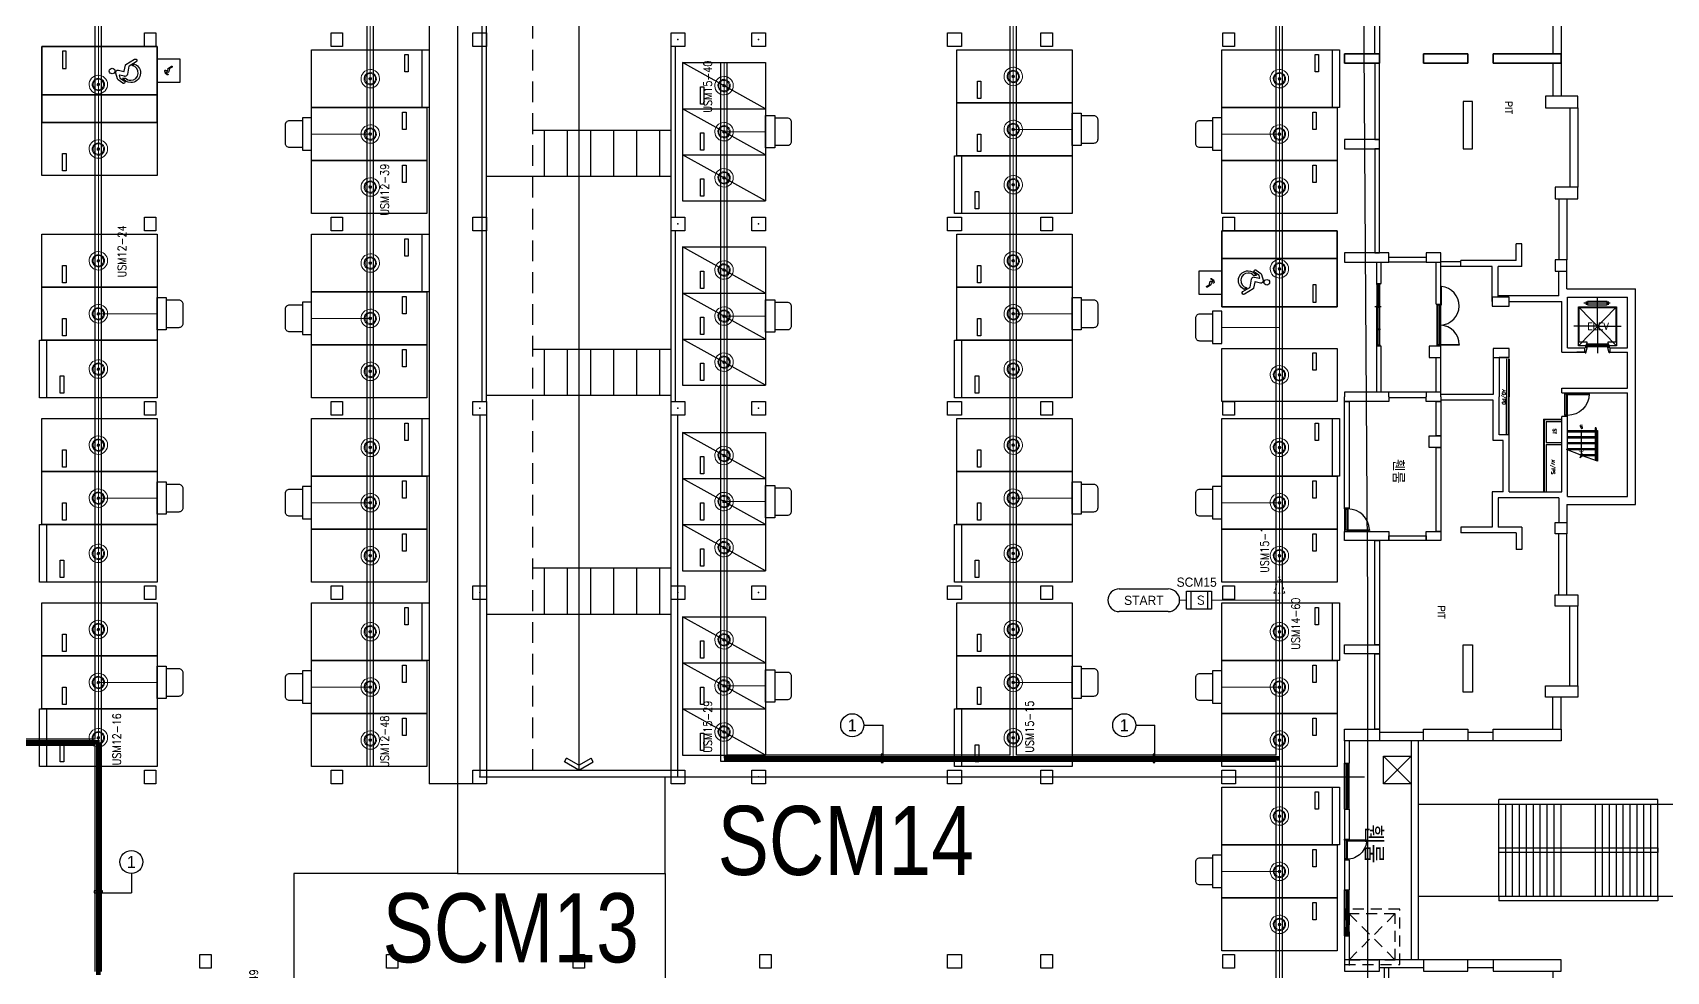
# Model space of a CAD drawing. Header units: millimetres. Extents: x 116443 to 620443, y -399357 to -63957.
# Drawn here: x 381185 to 452074, y -229998 to -189261 of the extents above; entities that cross this region are included whole.
import ezdxf
from ezdxf.enums import TextEntityAlignment as Align

# ---------------------------------------------------------------- set-up
doc = ezdxf.new("R2010")
doc.units = ezdxf.units.MM
doc.header["$LTSCALE"] = 600
for name, pattern in [('AUDIT_D_080121100638-0', [0]), ('H1', [1, 0.5, -0.5]), ('HID', [2.3, 1.5, -0.8]), ('HIDD', [1.3, 0.8, -0.5])]:
    doc.linetypes.add(name, pattern=pattern)
for name, color, linetype, lineweight in [('1-주차면센서', 3, 'Continuous', 15), ('SD-배선', 6, 'Continuous', 0), ('TIS-TEXT', 7, 'Continuous', 18), ('주차관제', 4, 'Continuous', 158)]:
    doc.layers.add(name, color=color, linetype=linetype, lineweight=lineweight)
for name, color, linetype in [('2-주차안내등', 2, 'Continuous'), ('PARKING', 7, 'Continuous'), ('RACY WAY', 1, 'Continuous'), ('SD', 7, 'AUDIT_D_080121100638-0'), ('SD4', 1, 'Continuous'), ('z', 8, 'Continuous'), ('레이스웨이', 6, 'Continuous'), ('유도관제-TEXT', 7, 'Continuous'), ('유도관제-공간표시등', 2, 'Continuous'), ('유도관제-구역제어장치', 2, 'Continuous'), ('유도관제-통신', 6, 'Continuous')]:
    doc.layers.add(name, color=color, linetype=linetype)
doc.styles.add('GHS', font='romans.shx', dxfattribs={"bigfont": 'ghs.shx'})
doc.styles.add('H', font='', dxfattribs={"width": 0.85})
doc.styles.add('돋움', font='')
doc.styles.get('H').set_extended_font_data('HY울릉도M')
doc.styles.get('돋움').set_extended_font_data('Dotum')

# ---------------------------------------------------------------- blocks, each defined once
blk = doc.blocks.new('주차-일반형')
at = {"layer": 'z', "color": 8, "linetype": 'Continuous', "flags": 128}
blk.add_lwpolyline([(0, 5100), (2300, 5100), (2300, 100), (0, 100)], close=True, dxfattribs=at)
at = {"layer": 'z', "color": 8, "linetype": 'Continuous'}
blk.add_lwpolyline([(950, 4050), (200, 4050), (200, 4200), (950, 4200)], close=True, dxfattribs=at)
blk = doc.blocks.new('주차-확장형')
at = {"layer": 'z', "color": 8, "linetype": 'Continuous'}
blk.add_line((0, 300), (2500, 300), dxfattribs=at)
at = {"layer": 'z', "color": 8, "linetype": 'Continuous', "flags": 128}
for points in [[(2500, 0), (0, 0), (0, 5100), (2500, 5100)], [(1550, 1050), (2300, 1050), (2300, 900), (1550, 900)]]:
    blk.add_lwpolyline(points, close=True, dxfattribs=at)
blk = doc.blocks.new('주차-장애인')
at = {"layer": 'z', "color": 8}
for points in [[(1200, 5000), (0, 5000), (0, 0), (1200, 0)], [(0, 5000), (3300, 5000), (3300, 0), (0, 0)], [(1200, 0), (3300, 0), (3300, 5000), (1200, 5000)], [(2350, 4100), (2350, 3950), (3100, 3950), (3100, 4100)], [(1750, -1000), (2750, -1000), (2750, 0), (1750, 0)]]:
    blk.add_lwpolyline(points, close=True, dxfattribs=at)
for points in [[(3300, 0), (3300, 5000), (0, 5000), (0, 0), (1750, 0)], [(2750, 0), (3300, 0)]]:
    blk.add_lwpolyline(points, dxfattribs=at)
for points in [[(2056, 1638, 0.057402), (2057, 1639, 0.483968), (2050, 1644, 0), (2050, 1644), (1945, 1619, 0.180566), (1928, 1608), (1793, 1421, -0.728167), (1696, 1453, -0.157295), (1706, 1485), (1854, 1690, -0.164911), (1895, 1720), (2142, 1794, -0.574907), (2269, 1676), (2217, 1447, 0.42106), (2228, 1429), (2483, 1378, -0.207816), (2515, 1355), (2747, 978), (2747, 978, -0.138685), (2756, 945, -0.756412), (2640, 913, -0.000001), (2640, 913), (2453, 1218, 0.211774), (2443, 1224), (2092, 1290, 0), (2092, 1290, -0.361063), (2003, 1397, -0.057402), (2006, 1422), (2006, 1422), (2056, 1638)], [(1932, 1500), (1932, 1377, 0.20635), (1832, 1143, 0.91237), (2470, 1084), (2539, 975, -0.813693), (1733, 1143, -0.259842), (1932, 1500, 0.259842)], [(2197, -388, 0.057402), (2197, -388, 0.483968), (2194, -386, 0), (2194, -386), (2157, -395, 0.180566), (2150, -399), (2102, -466, -0.728167), (2067, -454, -0.157295), (2071, -443), (2124, -369, -0.164911), (2139, -358), (2228, -332, -0.574907), (2273, -374), (2254, -457, 0.42106), (2259, -463), (2350, -482, -0.207816), (2362, -490), (2445, -625), (2445, -625, -0.138685), (2449, -637, -0.756412), (2407, -649, -0.000001), (2407, -649), (2339, -539, 0.211774), (2336, -537), (2210, -513, 0), (2210, -513, -0.361063), (2178, -475, -0.057402), (2179, -466), (2179, -466), (2197, -388)]]:
    blk.add_lwpolyline(points, format="xyb", dxfattribs=at)
blk.add_ellipse((2233, 1953), major_axis=(99.3, 68.4), ratio=1, start_param=-0.602967, end_param=5.680218, dxfattribs=at)
blk = doc.blocks.new('arrow1')
at = {"layer": 'z', "color": 8}
for p, q in [((0, 0), (0.286, 0.501)), ((0, 0), (0.286, -0.501)), ((0.165, 0), (0.41, 0.429)), ((0.165, 0), (0.41, -0.429)), ((0.286, 0.501), (0.41, 0.43)), ((0.286, -0.501), (0.41, -0.43))]:
    blk.add_line(p, q, dxfattribs=at)
blk = doc.blocks.new('주차-경형')
at = {"layer": 'z', "color": 8}
blk.add_lwpolyline([(2000, 3600), (0, 3600), (0, 0), (2000, 3600), (2000, 0), (0, 0)], dxfattribs=at)
at = {"layer": 'z', "color": 8, "linetype": 'Continuous'}
blk.add_lwpolyline([(950, 2675), (200, 2675), (200, 2825), (950, 2825)], close=True, dxfattribs=at)
blk = doc.blocks.new('주차-기둥')
at = {"layer": 'z', "color": 8, "linetype": 'Continuous', "flags": 128}
blk.add_lwpolyline([(300, 300), (300, -300), (-300, -300), (-300, 300)], close=True, dxfattribs=at)
at = {"layer": 'z', "color": 8, "linetype": 'Continuous'}
blk.add_point((0, 0), dxfattribs=at)
blk = doc.blocks.new('A$C290E0136')
at = {"layer": 'z', "color": 8}
for p, q in [((30, 200), (930, 200)), ((30, 50), (970, 50)), ((45, 160), (955, 160)), ((45, 90), (955, 90))]:
    blk.add_line(p, q, dxfattribs=at)
for points in [[(970, 200), (930, 200), (930, 1140), (970, 1140)], [(30, 200), (30, 160), (45, 160), (45, 90), (30, 50), (0, 50), (0, 200)], [(970, 200), (970, 160), (955, 160), (955, 90), (970, 50), (1000, 50), (1000, 200)]]:
    blk.add_lwpolyline(points, close=True, dxfattribs=at)
blk.add_arc((965, 206), 935, 92.13833, 180.3524, dxfattribs=at)
blk = doc.blocks.new('eq-el-011-D-P')
at = {"layer": 'z', "color": 8}
for p, q in [((0, 894), (0, 2135)), ((825, 1735), (-825, 53)), ((-825, 1735), (825, 53)), ((-825, 53), (-825, 1735)), ((-825, 1735), (825, 1735)), ((550, 1900), (-585, 1900)), ((-485, 1975), (-485, 1825)), ((485, 1825), (485, 1975)), ((825, 1735), (825, 53)), ((0, 894), (-1025, 894)), ((0, 894), (0, -272)), ((0, 894), (1025, 894)), ((-450, 53), (-825, 53)), ((-460, 65), (-450, 65)), ((-450, 65), (-450, 53)), ((0, 115), (0, 75)), ((0, 40), (0, 0)), ((450, 65), (460, 65)), ((460, 65), (450, 65)), ((450, 53), (450, 65)), ((825, 53), (450, 53)), ((-540, -235), (-540, -260)), ((-535, -265), (-514, -265)), ((-520, -20), (-520, -35)), ((-455, -15), (-515, -15)), ((-509, -261), (-450, -46)), ((-450, -44), (-450, -20)), ((450, -44), (450, -20)), ((509, -261), (450, -46)), ((455, -15), (515, -15)), ((535, -265), (514, -265)), ((520, -20), (520, -35)), ((540, -235), (540, -260))]:
    blk.add_line(p, q, dxfattribs=at)
blk.add_lwpolyline([(-460, 125), (-450, 125), (-450, 210), (-800, 210), (-800, 1710), (800, 1710), (800, 210), (450, 210), (450, 125), (460, 125)], dxfattribs=at)
for points in [[(-425, 1975), (-425, 1825), (425, 1825), (425, 1975)], [(-510, 40), (510, 40), (510, 0), (-510, 0)], [(500, 75), (500, 115), (-490, 115), (-490, 75)]]:
    blk.add_lwpolyline(points, close=True, dxfattribs=at)
for centre, start, end in [((-535, -260), 180, 270), ((-515, -20), 90, 180), ((-514, -260), 270, 344.74488), ((-455, -20), 0, 90), ((-455, -44), 344.74488, 360), ((455, -20), 90, 180), ((455, -44), 180, 195.25512), ((514, -260), 195.25512, 270), ((515, -20), 0, 90), ((535, -260), 270, 0)]:
    blk.add_arc(centre, 5, start, end, dxfattribs=at)
blk = doc.blocks.new('99코아-기준층$0$SD-A-1000-민영')
at = {"layer": 'z', "color": 8}
for p, q in [((-75, 0), (-75, 939)), ((-40, 940), (-40, 0)), ((-1020, 0), (-1010, 0)), ((0, 0), (-10, 0)), ((-1010, -120), (-1020, -120)), ((-980, 0), (-70, 0)), ((-965, -40), (-55, -40)), ((-965, -120), (-55, -120)), ((-40, 0), (-75, 0)), ((-10, -120), (0, -120))]:
    blk.add_line(p, q, dxfattribs=at)
for points in [[(-1010, -30), (-1010, 0), (-980, 0), (-980, -40), (-965, -40), (-965, -120), (-1010, -120), (-1010, -95)], [(-10, -30), (-10, 0), (-40, 0), (-40, -40), (-55, -40), (-55, -120), (-10, -120), (-10, -95)]]:
    blk.add_lwpolyline(points, dxfattribs=at)
blk.add_arc((-40, 0), 940, 90, 180, dxfattribs=at)
blk = doc.blocks.new('sa654f6s5d')
at = {"layer": 'z', "color": 8, "linetype": 'Continuous', "ltscale": 0.5}
for p, q in [((252129, 40190, 0), (250929, 38990, 0)), ((250929, 40190, 0), (252129, 38990, 0))]:
    blk.add_line(p, q, dxfattribs=at)
at = {"layer": 'z', "color": 8, "linetype": 'Continuous', "ltscale": 0.5, "elevation": 0}
blk.add_lwpolyline([(252129, 38990), (250929, 38990), (250929, 40190), (252129, 40190), (252129, 38990)], dxfattribs=at)
blk = doc.blocks.new('TIS-주차면센서(확대)')
at = {"layer": '1-주차면센서'}
blk.add_hatch(color=256, dxfattribs=at).paths.add_polyline_path([(43.5, 0, 1), (-43.5, 0, 1)])
h = blk.add_hatch(color=256, dxfattribs=at)
edge = h.paths.add_edge_path()
edge.add_arc((0, 0), 43.5, 0, 360)
for radius in [303.5, 203.5, 173.5, 43.5]:
    blk.add_circle((0, 0), radius, dxfattribs=at)
blk = doc.blocks.new('공간표시등')
at = {"layer": '2-주차안내등'}
blk.add_lwpolyline([(-228, 337), (-546, 337, 0.414214), (-646, 237), (-646, -237, 0.414214), (-546, -337), (-228, -337)], format="xyb", close=True, dxfattribs=at)
blk.add_lwpolyline([(-228, -401), (-228, 401), (0, 401), (0, -401)], close=True, dxfattribs=at)
blk = doc.blocks.new('유도관제')
at = {"layer": 'RACY WAY', "ltscale": 0.3}
for p, q in [((435425, -285111, 0), (435425, -172121)), ((435145, -220611), (435145, -172401)), ((395975, -221111, 0), (395975, -174361)), ((383895, -219921), (383895, -176261)), ((384175, -230011, 0), (384175, -176541)), ((395695, -221111), (395695, -176541)), ((423595, -220611), (423595, -184261)), ((423875, -220611, 0), (423875, -184261)), ((411045, -220891, 0), (411045, -190561, 0)), ((411325, -220611, 0), (411325, -190561, 0)), ((383895, -219921), (376285, -219921)), ((383895, -220201), (376285, -220201)), ((383895, -230011), (383895, -220201)), ((435145, -220891), (411045, -220891, 0)), ((423595, -220611, 0), (411325, -220611, 0)), ((435145, -220611, 0), (423875, -220611, 0)), ((435145, -276831), (435145, -220891))]:
    blk.add_line(p, q, dxfattribs=at)
at = {"layer": 'SD', "color": 4, "ltscale": 0.3}
for p, q in [((428337, -213398, 0), (430459, -213398, 0)), ((430459, -214386, 0), (428337, -214386, 0))]:
    blk.add_line(p, q, dxfattribs=at)
for centre, start, end in [((428337, -213892, 0), 90, 270), ((430459, -213892, 0), 270, 90)]:
    blk.add_arc(centre, 494, start, end, dxfattribs=at)
at = {"layer": 'SD-배선', "ltscale": 0.3}
for p, q in [((435285, -285111, 0), (435285, -172261)), ((395835, -221111, 0), (395835, -174361)), ((384035, -230151, 0), (384035, -176401)), ((423735, -220751, 0), (423735, -184261)), ((411185, -220751, 0), (411185, -190561)), ((426285, -193461), (423735, -193461)), ((393285, -193661), (395835, -193661)), ((412985, -193561), (411185, -193561)), ((432785, -193661), (435285, -193661)), ((386585, -201461), (384035, -201461)), ((393285, -201661), (395835, -201661)), ((412985, -201561), (411185, -201561)), ((426285, -201461), (423735, -201461)), ((432785, -202054), (435285, -202054)), ((386585, -209461), (384035, -209461)), ((393285, -209661), (395835, -209661)), ((412985, -209611), (411185, -209611)), ((426285, -209461), (423735, -209461)), ((432785, -209661), (435285, -209661)), ((435285, -214074, 0), (435285, -212834, 0)), ((431254, -213892, 0), (430953, -213892, 0)), ((432342, -213892, 0), (435285, -213892, 0)), ((386585, -217461), (384035, -217461)), ((412985, -217611), (411185, -217611)), ((426285, -217461), (423735, -217461)), ((393285, -217661), (395835, -217661)), ((432785, -217661), (435285, -217661)), ((384035, -220061), (376285, -220061)), ((435285, -220751, 0), (411185, -220751, 0)), ((432785, -225661), (435285, -225661))]:
    blk.add_line(p, q, dxfattribs=at)
at = {"layer": 'SD-배선', "linetype": 'H1', "ltscale": 0.3}
for p, q in [((435285, -212834, 0), (435048, -213581, 0)), ((435522, -213581, 0), (435285, -212834, 0)), ((435048, -213581, 0), (435522, -213581, 0))]:
    blk.add_line(p, q, dxfattribs=at)
at = {"layer": 'SD4', "ltscale": 0.3}
for centre in [(416749, -219318, 0), (428551, -219318, 0), (385468, -225252, 0)]:
    blk.add_circle(centre, 500, dxfattribs=at)
at = {"layer": '유도관제-TEXT', "color": 1, "ltscale": 0.3}
for p, q in [((417249, -219318, 0), (418084, -219318, 0)), ((418084, -220573, 0), (418084, -219318, 0)), ((429051, -219318, 0), (429885, -219318, 0)), ((429885, -220573, 0), (429885, -219318, 0)), ((385468, -225751, 0), (385468, -226586, 0)), ((384213, -226586, 0), (385468, -226586, 0))]:
    blk.add_line(p, q, dxfattribs=at)
at = {"layer": '유도관제-TEXT', "color": 1, "ltscale": 0.3, "elevation": 0}
for points in [[(418084, -220928), (418084, -220573), (417998, -220573), (417998, -220928)], [(429885, -220928), (429885, -220573), (429800, -220573), (429800, -220928)], [(383857, -226586), (384213, -226586), (384213, -226501), (383857, -226501)]]:
    blk.add_lwpolyline(points, close=True, dxfattribs=at)
at = {"layer": '유도관제-구역제어장치', "ltscale": 0.3}
for p, q in [((431254, -213505, 0), (432342, -213505, 0)), ((431254, -214279, 0), (431254, -213505, 0)), ((431435, -213505, 0), (431435, -214279, 0)), ((432161, -213505, 0), (432161, -214279, 0)), ((432342, -213505, 0), (432342, -214279, 0)), ((432342, -214279, 0), (431254, -214279, 0))]:
    blk.add_line(p, q, dxfattribs=at)
at = {"layer": 'PARKING', "xscale": 1.319999999436676, "yscale": 1.320000000298023, "zscale": 1.319999999948777}
for p, rotation in [((423735, -191161), 36.24765589264658), ((384035, -191511), 36.24765589264658), ((395835, -191261), 36.24765589264658), ((411185, -191561), 36.24765589264658), ((435285, -191261), 126.2476558926466), ((395835, -193661), 36.24765589264658), ((411185, -193561), 36.24765589264658), ((423735, -193461), 36.24765589264658), ((435285, -193661), 126.2476558926466), ((384035, -194311), 36.24765589264658), ((395835, -195961), 36.24765589264658), ((411185, -195561), 36.24765589264658), ((423735, -195861), 36.24765589264658), ((435285, -195961), 126.2476558926466), ((384035, -199161), 36.24765589264658), ((395835, -199261), 36.24765589264658), ((411185, -199561), 36.24765589264658), ((423735, -199161), 36.24765589264658), ((435285, -199511), 126.2476558926466), ((384035, -201461), 36.24765589264658), ((395835, -201661), 36.24765589264658), ((411185, -201561), 36.24765589264658), ((423735, -201461), 36.24765589264658), ((384035, -203861), 36.24765589264658), ((395835, -203961), 36.24765589264658), ((411185, -203561), 36.24765589264658), ((423735, -203861), 36.24765589264658), ((435285, -204111), 126.2476558926466), ((384035, -207161), 36.24765589264658), ((395835, -207261), 36.24765589264658), ((423735, -207161), 36.24765589264658), ((435285, -207261), 126.2476558926466), ((411185, -207611), 36.24765589264658), ((384035, -209461), 36.24765589264658), ((395835, -209661), 36.24765589264658), ((411185, -209611), 36.24765589264658), ((423735, -209461), 36.24765589264658), ((435285, -209661), 126.2476558926466), ((411185, -211611), 36.24765589264658), ((384035, -211861), 36.24765589264658), ((395835, -211961), 36.24765589264658), ((423735, -211861), 36.24765589264658), ((435285, -211961), 126.2476558926466), ((384035, -215161), 36.24765589264658), ((395835, -215261), 36.24765589264658), ((423735, -215161), 36.24765589264658), ((435285, -215261), 126.2476558926466), ((411185, -215611), 36.24765589264658), ((384035, -217461), 36.24765589264658), ((423735, -217461), 36.24765589264658), ((395835, -217661), 36.24765589264658), ((411185, -217611), 36.24765589264658), ((435285, -217661), 126.2476558926466), ((384035, -219861), 36.24765589264658), ((395835, -219961), 36.24765589264658), ((411185, -219611), 36.24765589264658), ((423735, -219861), 36.24765589264658), ((435285, -219961), 126.2476558926466), ((435285, -223261), 126.2476558926466), ((435285, -225661), 126.2476558926466), ((435285, -227961), 126.2476558926466)]:
    blk.add_blockref('TIS-주차면센서(확대)', p, dxfattribs=dict(at, rotation=rotation))
at = {"layer": '유도관제-공간표시등', "ltscale": 0.3, "yscale": 1.746523059904575, "zscale": 1.746523057621223}
for p, xscale, rotation in [((426285, -193461), 1.746523060499175, 180.000000000001), ((393285, -193661), -1.746523060499175, 179.9999999999989), ((412985, -193561), 1.746523060499175, 180.000000000001), ((432785, -193661), -1.746523060499175, 179.9999999999989), ((386585, -201461), 1.746523060499175, 180.000000000001), ((393285, -201661), -1.746523060499175, 179.9999999999989), ((412985, -201561), 1.746523060499175, 180.000000000001), ((426285, -201461), 1.746523060499175, 180.000000000001), ((432785, -202054), -1.746523060499175, 179.9999999999989), ((386585, -209461), 1.746523060499175, 180.000000000001), ((393285, -209661), -1.746523060499175, 179.9999999999989), ((412985, -209611), 1.746523060499175, 180.000000000001), ((426285, -209461), 1.746523060499175, 180.000000000001), ((432785, -209661), -1.746523060499175, 179.9999999999989), ((386585, -217461), 1.746523060499175, 180.000000000001), ((412985, -217611), 1.746523060499175, 180.000000000001), ((426285, -217461), 1.746523060499175, 180.000000000001), ((393285, -217661), -1.746523060499175, 179.9999999999989), ((432785, -217661), -1.746523060499175, 179.9999999999989), ((432785, -225661), -1.746523060499175, 179.9999999999989)]:
    blk.add_blockref('공간표시등', p, dxfattribs=dict(at, xscale=xscale, rotation=rotation))
at = {"layer": 'SD', "color": 0, "ltscale": 0.3, "style": '돋움'}
for s, p in [('SCM15', (430822, -213308, 0)), ('START', (428545, -214097, 0))]:
    blk.add_text(s, height=400, rotation=360, dxfattribs=at).set_placement(p)
for p in [(416749, -219318, 0), (428551, -219318, 0)]:
    blk.add_text('1', height=528, dxfattribs=at).set_placement(p, align=Align.MIDDLE)
blk.add_text('1', height=528, rotation=360, dxfattribs=at).set_placement((385468, -225252, 0), align=Align.MIDDLE)
at = {"layer": 'TIS-TEXT', "color": 4, "ltscale": 0.3, "style": 'GHS', "width": 0.85}
for s, p in [('USM15-40', (410481, -191604)), ('USM15-1', (434643, -211706)), ('USM15-29', (410481, -219383)), ('USM15-15', (424443, -219383))]:
    blk.add_text(s, height=360, rotation=90, dxfattribs=at).set_placement(p, align=Align.MIDDLE)
at = {"layer": 'TIS-TEXT', "color": 1, "ltscale": 0.3, "style": 'GHS', "width": 0.85}
for s, p in [('USM12-39', (396462, -196079)), ('USM12-24', (385058, -198756)), ('USM12-16', (384836, -219926)), ('USM12-48', (396462, -220032)), ('USM12-49', (390780, -231043))]:
    blk.add_text(s, height=360, rotation=90, dxfattribs=at).set_placement(p, align=Align.MIDDLE)
at = {"layer": 'TIS-TEXT', "color": 3, "ltscale": 0.3, "style": 'GHS', "width": 0.85}
blk.add_text('USM14-60', height=360, rotation=90, dxfattribs=at).set_placement((435992, -214908), align=Align.MIDDLE)
at = {"layer": '유도관제-구역제어장치', "ltscale": 0.3, "style": 'GHS', "width": 1}
blk.add_text('S', height=367, rotation=360, dxfattribs=at).set_placement((431876, -213892, 0), align=Align.MIDDLE_CENTER)

msp = doc.modelspace()

# ---------------------------------------------------------------- linework, layer by layer
at = {"layer": 'z', "color": 8}
for p, q in [((398384.9, -174060.7), (398384.9, -221860.7)), ((404884.9, -182560.7), (404884.9, -221260.7)), ((447154.9, -188742.5), (447154.9, -190182.5)), ((447504.9, -188742.5), (447504.9, -192022.5)), ((447154.9, -190582.5), (447154.9, -192022.5)), ((447884.9, -192522.5), (447884.9, -195972.5)), ((448234.9, -192522.5), (448234.9, -195972.5)), ((447404.9, -196472.5), (447404.9, -199112.5)), ((447754.9, -196472.5), (447754.9, -199112.5)), ((441654.9, -199022.5), (440034.9, -199022.5)), ((439504.9, -200142.5), (439504.9, -199222.5)), ((439704.9, -200142.5), (439704.9, -199222.5)), ((441654.9, -199222.5), (440034.9, -199222.5)), ((442084.9, -201042.5), (442084.9, -199222.5)), ((443154.9, -199202.5), (442284.9, -199202.5)), ((442284.9, -201042.5), (442284.9, -199222.5)), ((443154.9, -199402.5), (442284.9, -199402.5)), ((439504.9, -200142.5), (439704.9, -200142.5)), ((439504.9, -200192.5), (439504.9, -200152.5)), ((439504.9, -200152.5), (439634.9, -200152.5)), ((439559.9, -200192.5), (439504.9, -200192.5)), ((439504.9, -200192.5), (439504.9, -202127.5)), ((439609.9, -200177.5), (439559.9, -200177.5)), ((439559.9, -200192.5), (439559.9, -200177.5)), ((439564.9, -201187.5), (439564.9, -200187.5)), ((439564.9, -200187.5), (439604.9, -200187.5)), ((439604.9, -200257.5), (439564.9, -200257.5)), ((439584.9, -201117.5), (439584.9, -200257.5)), ((439604.9, -200187.5), (439604.9, -200257.5)), ((439604.9, -200257.5), (439604.9, -201187.5)), ((439609.9, -200177.5), (439609.9, -200192.5)), ((439609.9, -200192.5), (439634.9, -200192.5)), ((439634.9, -200152.5), (439634.9, -200192.5)), ((439634.9, -202127.5), (439634.9, -200192.5)), ((447754.9, -200382.5), (450734.9, -200382.5)), ((450734.9, -209742.5), (450734.9, -200382.5)), ((439700.8, -201152.5), (439426.4, -201152.5)), ((439514.9, -202117.5), (439514.9, -201117.5)), ((439514.9, -201117.5), (439554.9, -201117.5)), ((439554.9, -201187.5), (439514.9, -201187.5)), ((439534.9, -201187.5), (439534.9, -202047.5)), ((439554.9, -201117.5), (439554.9, -201187.5)), ((439554.9, -201187.5), (439554.9, -202117.5)), ((439604.9, -201117.5), (439564.9, -201117.5)), ((439604.9, -201187.5), (439564.9, -201187.5)), ((442084.9, -201042.5), (442284.9, -201042.5)), ((442134.9, -202827.5), (442134.9, -201077.5)), ((442169.9, -202812.5), (442169.9, -201092.5)), ((442249.9, -202812.5), (442249.9, -201092.5)), ((442284.9, -202797.5), (442284.9, -201077.5)), ((447534.9, -203132.5), (447534.9, -200932.5)), ((447784.9, -202932.5), (447784.9, -200732.5)), ((447784.9, -200732.5), (450384.9, -200732.5)), ((450384.9, -202932.5), (450384.9, -200732.5)), ((439504.9, -202152.5), (439504.9, -202112.5)), ((439514.9, -202112.5), (439504.9, -202112.5)), ((439504.9, -202117.5), (439504.9, -202127.5)), ((439634.9, -202152.5), (439504.9, -202152.5)), ((439504.9, -202807.5), (439504.9, -202152.5)), ((439554.9, -202047.5), (439514.9, -202047.5)), ((439514.9, -202127.5), (439514.9, -202112.5)), ((439554.9, -202117.5), (439514.9, -202117.5)), ((439514.9, -202127.5), (439554.9, -202127.5)), ((439554.9, -202077.5), (439554.9, -202117.5)), ((439554.9, -202112.5), (439634.9, -202112.5)), ((439554.9, -202112.5), (439554.9, -202127.5)), ((439563.9, -202807.5), (439563.9, -202152.5)), ((439575.9, -202807.5), (439575.9, -202152.5)), ((439634.9, -202112.5), (439634.9, -202152.5)), ((439634.9, -202807.5), (439634.9, -202152.5)), ((439504.9, -204862.5), (439504.9, -202862.5)), ((439704.9, -202862.5), (439504.9, -202862.5)), ((439704.9, -204862.5), (439704.9, -202862.5)), ((442084.9, -204862.5), (442084.9, -203362.5)), ((442284.9, -204862.5), (442284.9, -203362.5)), ((444564.9, -203282.5), (444564.9, -204962.5)), ((444814.9, -203362.5), (444814.9, -205062.5)), ((445249.9, -203362.5), (444814.9, -203362.5)), ((445140, -203412.5), (445140, -205064.3)), ((445230, -203412.5), (445230, -205064.3)), ((445249.9, -203412.5), (445249.9, -205062.5)), ((447534.9, -203132.5), (448534.9, -203132.5)), ((447784.9, -202932.5), (448534.9, -202932.5)), ((448534.9, -203132.5), (448184.9, -203132.5)), ((448534.9, -203132.5), (448534.9, -202932.5)), ((449634.9, -202932.5), (450384.9, -202932.5)), ((449634.9, -203132.5), (449634.9, -202932.5)), ((449634.9, -203132.5), (450384.9, -203132.5)), ((450384.9, -204692.5), (450384.9, -203132.5)), ((441654.9, -204862.5), (440034.9, -204862.5)), ((447534.9, -204892.5), (447534.9, -204692.5)), ((447534.9, -204692.5), (450384.9, -204692.5)), ((441654.9, -205112.5), (440034.9, -205112.5)), ((444814.9, -206712.5), (444814.9, -205062.5)), ((445140, -206712.5), (445140, -205060.6)), ((445230, -206712.5), (445230, -205060.6)), ((445249.9, -206712.5), (445249.9, -205062.5)), ((447534.9, -204892.5), (450384.9, -204892.5)), ((450384.9, -209392.5), (450384.9, -204892.5)), ((446749.9, -206027.5), (446749.9, -209192.5)), ((446749.9, -206027.5), (447534.9, -206027.5)), ((446769.9, -206047.5), (446769.9, -209192.5)), ((446769.9, -206047.5), (447534.9, -206047.5)), ((446859.9, -206137.5), (446859.9, -207047.5)), ((446859.9, -206137.5), (447534.9, -206137.5)), ((447534.9, -209192.5), (447534.9, -205912.5)), ((447784.9, -205912.5), (447534.9, -205912.5)), ((447784.9, -209392.5), (447784.9, -205912.5)), ((445249.9, -206712.5), (444814.9, -206712.5)), ((447784.9, -206532.5), (448984.9, -206532.5)), ((447784.9, -206547.5), (448984.9, -206547.5)), ((447784.9, -206562.5), (448984.9, -206562.5)), ((447784.9, -206577.5), (448984.9, -206577.5)), ((447784.9, -206792.5), (448984.9, -206792.5)), ((447784.9, -206807.5), (448984.9, -206807.5)), ((447784.9, -206822.5), (448984.9, -206822.5)), ((447784.9, -206837.5), (448984.9, -206837.5)), ((448384.9, -206532.5), (448384.9, -207491.3)), ((448984.9, -206432.5), (448984.9, -207823.5)), ((449034.9, -206432.5), (449034.9, -207841.8)), ((449034.9, -206532.5), (449084.9, -206532.5)), ((449084.9, -206532.5), (449084.9, -207860.2)), ((446859.9, -207047.5), (447534.9, -207047.5)), ((446859.9, -207137.5), (446859.9, -209192.5)), ((446859.9, -207137.5), (447534.9, -207137.5)), ((447784.9, -207052.5), (448984.9, -207052.5)), ((447784.9, -207067.5), (448984.9, -207067.5)), ((447784.9, -207082.5), (448984.9, -207082.5)), ((447784.9, -207097.5), (448984.9, -207097.5)), ((447784.9, -207312.5), (448984.9, -207312.5)), ((447784.9, -207327.5), (448984.9, -207327.5)), ((447784.9, -207342.5), (448984.9, -207342.5)), ((447784.9, -207357.5), (448984.9, -207357.5)), ((448305.6, -207572.5), (448984.9, -207572.5)), ((448379.8, -207617.5), (448984.9, -207617.5)), ((448385.5, -207602.5), (448984.9, -207602.5)), ((448391.2, -207587.5), (448984.9, -207587.5)), ((447754.9, -209742.5), (450734.9, -209742.5)), ((447784.9, -209392.5), (450384.9, -209392.5)), ((447404.9, -213646.7), (447404.9, -211012.5)), ((447754.9, -213646.7), (447754.9, -211012.5)), ((447884.9, -217602.5), (447884.9, -214152.5)), ((448234.9, -217602.5), (448234.9, -214152.5)), ((447154.9, -219487.5), (447154.9, -218102.5)), ((447504.9, -219487.5), (447504.9, -218102.5)), ((441534.9, -219637.5), (439629.9, -219637.5)), ((444564.9, -219637.5), (443464.9, -219637.5)), ((438104.9, -219987.5), (438104.9, -220962.5)), ((438304.9, -219987.5), (438304.9, -220962.5)), ((441534.9, -219987.5), (439629.9, -219987.5)), ((444564.9, -219987.5), (443464.9, -219987.5)), ((400284.9, -221860.7), (398384.9, -221860.7)), ((438104.9, -222962.5), (438104.9, -224262.5)), ((438304.9, -222962.5), (438304.9, -224262.5)), ((444804.9, -226742.5), (444804.9, -222742.5)), ((445104.9, -226742.5), (445104.9, -222742.5)), ((445404.9, -226742.5), (445404.9, -222742.5)), ((445704.9, -226742.5), (445704.9, -222742.5)), ((446004.9, -226742.5), (446004.9, -222742.5)), ((446304.9, -226742.5), (446304.9, -222742.5)), ((446604.9, -226742.5), (446604.9, -222742.5)), ((446904.9, -226742.5), (446904.9, -222742.5)), ((447204.9, -226742.5), (447204.9, -222742.5)), ((447504.9, -226742.5), (447504.9, -222742.5)), ((449004.9, -226742.5), (449004.9, -222742.5)), ((449304.9, -226742.5), (449304.9, -222742.5)), ((449604.9, -226742.5), (449604.9, -222742.5)), ((449904.9, -226742.5), (449904.9, -222742.5)), ((450204.9, -226742.5), (450204.9, -222742.5)), ((450504.9, -226742.5), (450504.9, -222742.5)), ((450804.9, -226742.5), (450804.9, -222742.5)), ((451104.9, -226742.5), (451104.9, -222742.5)), ((451404.9, -226742.5), (451404.9, -222742.5)), ((451704.9, -226742.5), (451704.9, -222742.5)), ((438104.9, -224262.5), (438304.9, -224262.5)), ((451704.9, -224642.5), (451704.9, -224842.5)), ((438104.9, -225162.5), (438304.9, -225162.5)), ((438104.9, -225162.5), (438104.9, -226462.5)), ((438304.9, -225162.5), (438304.9, -226462.5)), ((438104.9, -228462.5), (438104.9, -229742.5)), ((438304.9, -228462.5), (438304.9, -229742.5)), ((441534.9, -229497.5), (439629.9, -229497.5)), ((444564.9, -229497.5), (443464.9, -229497.5)), ((441534.9, -229847.5), (439629.9, -229847.5)), ((444564.9, -229847.5), (443464.9, -229847.5)), ((447154.9, -229997.5), (447154.9, -231382.5))]:
    msp.add_line(p, q, dxfattribs=at)
at = {"layer": 'z', "color": 8, "ltscale": 5000}
for p, q in [((445809.9, -198427.5), (445559.9, -198427.5)), ((445559.9, -199152.5), (445559.9, -198427.5)), ((445809.9, -199402.5), (445809.9, -198427.5)), ((445559.9, -199152.5), (443154.9, -199152.5)), ((443154.9, -199402.5), (443154.9, -199152.5)), ((444519.9, -199402.5), (443154.9, -199402.5)), ((444519.9, -200932.5), (444519.9, -199402.5)), ((445809.9, -199402.5), (444769.9, -199402.5)), ((444769.9, -200732.5), (444769.9, -199402.5)), ((447404.9, -200682.5), (447404.9, -199612.5)), ((447754.9, -200382.5), (447754.9, -199612.5)), ((447404.9, -200682.5), (444769.9, -200682.5)), ((445249.9, -200932.5), (447534.9, -200932.5)), ((444564.9, -204962.5), (442284.9, -204962.5)), ((444564.9, -205212.5), (442284.9, -205212.5)), ((445249.9, -209192.5), (445249.9, -206712.5)), ((444519.9, -209192.5), (444519.9, -210722.5)), ((444999.9, -209192.5), (444519.9, -209192.5)), ((444769.9, -209442.5), (444769.9, -210722.5)), ((447404.9, -209442.5), (444769.9, -209442.5)), ((445249.9, -209192.5), (447534.9, -209192.5)), ((447404.9, -209442.5), (447404.9, -210512.5)), ((447754.9, -209742.5), (447754.9, -210512.5)), ((444519.9, -210722.5), (443154.9, -210722.5)), ((443154.9, -210722.5), (443154.9, -210972.5)), ((445559.9, -210972.5), (443154.9, -210972.5)), ((445809.9, -210722.5), (444769.9, -210722.5)), ((445559.9, -210972.5), (445559.9, -211697.5)), ((445809.9, -210722.5), (445809.9, -211697.5)), ((445809.9, -211697.5), (445559.9, -211697.5))]:
    msp.add_line(p, q, dxfattribs=at)
at = {"layer": 'z', "color": 8, "linetype": 'Continuous'}
for p, q in [((438104.9, -222962.5), (438104.9, -220962.5)), ((438104.9, -220962.5), (438304.9, -220962.5)), ((438164.9, -221002.5), (438164.9, -222922.5)), ((438198.9, -221002.5), (438198.9, -222922.5)), ((438210.9, -221002.5), (438210.9, -222922.5)), ((438244.9, -221002.5), (438244.9, -222922.5)), ((438304.9, -222962.5), (438304.9, -220962.5)), ((438104.9, -222962.5), (438304.9, -222962.5)), ((438104.9, -224307.5), (438104.9, -225117.5)), ((438184.9, -224307.5), (438184.9, -225117.5)), ((438224.9, -224292.5), (438224.9, -225132.5)), ((438104.9, -228462.5), (438104.9, -226462.5)), ((438104.9, -226462.5), (438304.9, -226462.5)), ((438164.9, -226502.5), (438164.9, -228422.5)), ((438198.9, -226502.5), (438198.9, -228422.5)), ((438210.9, -226502.5), (438210.9, -228422.5)), ((438244.9, -226502.5), (438244.9, -228422.5)), ((438304.9, -228462.5), (438304.9, -226462.5)), ((438104.9, -228462.5), (438304.9, -228462.5))]:
    msp.add_line(p, q, dxfattribs=at)
at = {"layer": 'z', "color": 8, "ltscale": 5}
for p, q in [((451704.9, -222542.5), (444804.9, -222542.5)), ((441304.9, -222742.5), (454704.9, -222742.5)), ((441304.9, -226742.5), (454704.9, -226742.5)), ((451704.9, -226942.5), (444804.9, -226942.5))]:
    msp.add_line(p, q, dxfattribs=at)
at = {"layer": 'z', "color": 8, "linetype": 'HIDD'}
for p, q in [((438304.9, -227497.5), (440304.9, -229497.5)), ((438304.9, -229497.5), (440304.9, -227497.5))]:
    msp.add_line(p, q, dxfattribs=at)
at = {"layer": 'z', "color": 8, "linetype": 'HID'}
msp.add_lwpolyline([(402885.3, -221260.7), (402884.9, -179260.7)], dxfattribs=at)
at = {"layer": 'z', "color": 8}
for points in [[(400684.9, -205260.7), (400684.9, -181860.7)], [(400884.9, -205260.7), (400884.9, -181860.7)], [(408884.9, -205260.7), (408884.9, -189260.7)], [(409084.9, -197260.7), (409084.9, -189860.7)], [(402884.9, -193493.1), (408884.9, -193493.1)], [(403384.4, -193493.1), (403384.4, -195493.1)], [(404384.4, -193493.1), (404384.4, -195493.1)], [(405384.4, -193493.1), (405384.4, -195493.1)], [(406384.4, -193493.1), (406384.4, -195493.1)], [(407384.4, -193493.1), (407384.4, -195493.1)], [(408384.4, -193493.1), (408384.4, -195493.1)], [(400884.9, -195493.1), (408884.9, -195493.1)], [(409084.9, -205260.7), (409084.9, -197860.7)], [(442249.9, -201052.5), (442284.9, -201052.5), (442284.9, -201077.5), (442249.9, -201077.5), (442249.9, -201092.5), (442169.9, -201092.5), (442169.9, -201092.5), (442134.9, -201077.5), (442134.9, -201052.5), (442169.9, -201052.5)], [(402884.9, -202993.1), (408884.9, -202993.1)], [(403384.4, -202993.1), (403384.4, -204993.1)], [(404384.4, -202993.1), (404384.4, -204993.1)], [(405384.4, -202993.1), (405384.4, -204993.1)], [(406384.4, -202993.1), (406384.4, -204993.1)], [(407384.4, -202993.1), (407384.4, -204993.1)], [(408384.4, -202993.1), (408384.4, -204993.1)], [(442249.9, -202852.5), (442284.9, -202852.5), (442284.9, -202827.5), (442249.9, -202827.5), (442249.9, -202812.5), (442169.9, -202812.5), (442169.9, -202812.5), (442134.9, -202827.5), (442134.9, -202852.5), (442169.9, -202852.5)], [(440034.9, -205062.5), (440034.9, -204862.5), (438104.9, -204862.5), (438104.9, -205062.5)], [(442284.9, -205062.5), (442284.9, -204862.5), (441654.9, -204862.5), (441654.9, -205062.5)], [(400884.9, -204993.1), (408884.9, -204993.1)], [(400884.9, -205260.7), (400884.9, -221260.7), (408884.9, -221260.7), (408884.9, -205860.7)], [(440034.9, -205062.5), (440034.9, -205262.5), (438104.9, -205262.5), (438104.9, -205062.5)], [(442284.9, -205062.5), (442284.9, -205262.5), (441654.9, -205262.5), (441654.9, -205062.5)], [(444999.9, -209192.5), (444999.9, -206962.5), (444564.9, -206962.5), (444564.9, -205212.5)], [(400584.9, -205860.7), (400584.9, -221560.7), (409184.9, -221560.7), (409184.9, -205860.7)], [(449084.9, -207860.2), (448430.5, -207620.3), (448342.1, -207717), (448427.7, -207491.1), (448340.6, -207586.6), (447744.6, -207345.9)], [(402884.9, -212493.1), (408884.9, -212493.1)], [(403384.4, -212493.1), (403384.4, -214493.1)], [(404384.4, -212493.1), (404384.4, -214493.1)], [(405384.4, -212493.1), (405384.4, -214493.1)], [(406384.4, -212493.1), (406384.4, -214493.1)], [(407384.4, -212493.1), (407384.4, -214493.1)], [(408384.4, -212493.1), (408384.4, -214493.1)], [(400884.9, -214493.1), (408884.9, -214493.1)], [(441004.9, -219982.5), (441004.9, -229497.5)], [(441304.9, -219982.5), (441304.9, -229497.5)]]:
    msp.add_lwpolyline(points, dxfattribs=at)
for points in [[(439429.9, -190182.5), (439429.9, -186862.5), (439629.9, -186862.5), (439629.9, -190182.5)], [(386034.9, -189860.7), (386034.9, -189260.7), (386534.9, -189260.7), (386534.9, -189860.7)], [(394134.9, -189860.7), (394134.9, -189260.7), (394634.9, -189260.7), (394634.9, -189860.7)], [(400284.9, -189260.7), (400884.9, -189260.7), (400884.9, -189860.7), (400284.9, -189860.7)], [(420884.9, -189260.7), (421484.9, -189260.7), (421484.9, -189860.7), (420884.9, -189860.7)], [(424934.9, -189860.7), (424934.9, -189260.7), (425434.9, -189260.7), (425434.9, -189860.7)], [(446834.9, -192022.5), (446834.9, -192522.5), (448234.9, -192522.5), (448234.9, -192022.5)], [(443264.9, -194302.5), (443664.9, -194302.5), (443664.9, -192242.5), (443264.9, -192242.5)], [(438104.9, -193902.5), (438104.9, -194302.5), (439629.9, -194302.5), (439629.9, -193902.5)], [(439429.9, -194302.5), (439429.9, -198822.5), (439629.9, -198822.5), (439629.9, -194302.5)], [(447254.9, -195972.5), (447254.9, -196472.5), (448234.9, -196472.5), (448234.9, -195972.5)], [(386034.9, -197860.7), (386034.9, -197260.7), (386534.9, -197260.7), (386534.9, -197860.7)], [(394134.9, -197860.7), (394134.9, -197260.7), (394634.9, -197260.7), (394634.9, -197860.7)], [(400284.9, -197260.7), (400884.9, -197260.7), (400884.9, -197860.7), (400284.9, -197860.7)], [(420884.9, -197260.7), (421484.9, -197260.7), (421484.9, -197860.7), (420884.9, -197860.7)], [(424934.9, -197860.7), (424934.9, -197260.7), (425434.9, -197260.7), (425434.9, -197860.7)], [(432834.9, -197860.7), (432834.9, -197260.7), (433334.9, -197260.7), (433334.9, -197860.7)], [(438104.9, -198822.5), (438104.9, -199222.5), (440034.9, -199222.5), (440034.9, -198822.5)], [(441654.9, -198822.5), (441654.9, -199222.5), (442284.9, -199222.5), (442284.9, -198822.5)], [(447254.9, -199112.5), (447254.9, -199612.5), (447754.9, -199612.5), (447754.9, -199112.5)], [(442284.9, -201077.5), (442314.9, -201077.5), (442314.9, -200277.5), (442284.9, -200277.5)], [(444519.9, -200732.5), (444519.9, -201132.5), (445249.9, -201132.5), (445249.9, -200732.5)], [(439504.9, -202852.5), (439504.9, -202807.5), (439634.9, -202807.5), (439634.9, -202852.5)], [(441784.9, -202862.5), (441784.9, -203362.5), (442284.9, -203362.5), (442284.9, -202862.5)], [(442284.9, -202827.5), (442284.9, -202797.5), (443084.9, -202797.5), (443084.9, -202827.5)], [(444564.9, -202962.5), (444564.9, -203362.5), (445249.9, -203362.5), (445249.9, -202962.5)], [(386034.9, -205860.7), (386034.9, -205260.7), (386534.9, -205260.7), (386534.9, -205860.7)], [(394134.9, -205860.7), (394134.9, -205260.7), (394634.9, -205260.7), (394634.9, -205860.7)], [(420884.9, -205260.7), (421484.9, -205260.7), (421484.9, -205860.7), (420884.9, -205860.7)], [(424934.9, -205860.7), (424934.9, -205260.7), (425434.9, -205260.7), (425434.9, -205860.7)], [(432834.9, -205860.7), (432834.9, -205260.7), (433334.9, -205260.7), (433334.9, -205860.7)], [(438104.9, -209902.5), (438104.9, -205262.5), (438304.9, -205262.5), (438304.9, -209902.5)], [(442084.9, -206762.5), (442084.9, -205262.5), (442284.9, -205262.5), (442284.9, -206762.5)], [(441784.9, -207262.5), (441784.9, -206762.5), (442284.9, -206762.5), (442284.9, -207262.5)], [(442084.9, -210902.5), (442084.9, -207262.5), (442284.9, -207262.5), (442284.9, -210902.5)], [(447254.9, -211012.5), (447254.9, -210512.5), (447754.9, -210512.5), (447754.9, -211012.5)], [(438104.9, -211302.5), (438104.9, -210902.5), (440034.9, -210902.5), (440034.9, -211302.5)], [(440034.9, -211102.5), (441654.9, -211102.5), (441654.9, -211302.5), (440034.9, -211302.5)], [(441654.9, -211302.5), (441654.9, -210902.5), (442284.9, -210902.5), (442284.9, -211302.5)], [(439429.9, -215822.5), (439429.9, -211302.5), (439629.9, -211302.5), (439629.9, -215822.5)], [(386034.9, -213860.7), (386034.9, -213260.7), (386534.9, -213260.7), (386534.9, -213860.7)], [(394134.9, -213860.7), (394134.9, -213260.7), (394634.9, -213260.7), (394634.9, -213860.7)], [(420884.9, -213260.7), (421484.9, -213260.7), (421484.9, -213860.7), (420884.9, -213860.7)], [(424934.9, -213860.7), (424934.9, -213260.7), (425434.9, -213260.7), (425434.9, -213860.7)], [(432834.9, -213860.7), (432834.9, -213260.7), (433334.9, -213260.7), (433334.9, -213860.7)], [(447254.9, -214152.5), (447254.9, -213652.5), (448234.9, -213652.5), (448234.9, -214152.5)], [(438104.9, -216222.5), (438104.9, -215822.5), (439629.9, -215822.5), (439629.9, -216222.5)], [(443264.9, -215822.5), (443664.9, -215822.5), (443664.9, -217882.5), (443264.9, -217882.5)], [(439429.9, -219487.5), (439429.9, -216222.5), (439629.9, -216222.5), (439629.9, -219487.5)], [(446834.9, -218102.5), (446834.9, -217602.5), (448234.9, -217602.5), (448234.9, -218102.5)], [(438104.9, -219987.5), (438104.9, -219487.5), (439629.9, -219487.5), (439629.9, -219987.5)], [(441534.9, -219987.5), (441534.9, -219487.5), (443464.9, -219487.5), (443464.9, -219987.5)], [(444564.9, -219987.5), (444564.9, -219487.5), (447504.9, -219487.5), (447504.9, -219987.5)], [(386034.9, -221860.7), (386034.9, -221260.7), (386534.9, -221260.7), (386534.9, -221860.7)], [(394134.9, -221860.7), (394134.9, -221260.7), (394634.9, -221260.7), (394634.9, -221860.7)], [(420884.9, -221260.7), (421484.9, -221260.7), (421484.9, -221860.7), (420884.9, -221860.7)], [(424934.9, -221860.7), (424934.9, -221260.7), (425434.9, -221260.7), (425434.9, -221860.7)], [(432784.9, -221260.7), (433384.9, -221260.7), (433384.9, -221860.7), (432784.9, -221860.7)], [(388434.9, -229860.7), (388434.9, -229260.7), (388934.9, -229260.7), (388934.9, -229860.7)], [(396534.9, -229860.7), (396534.9, -229260.7), (397034.9, -229260.7), (397034.9, -229860.7)], [(404634.9, -229860.7), (404634.9, -229260.7), (405134.9, -229260.7), (405134.9, -229860.7)], [(412734.9, -229860.7), (412734.9, -229260.7), (413234.9, -229260.7), (413234.9, -229860.7)], [(420884.9, -229260.7), (421484.9, -229260.7), (421484.9, -229860.7), (420884.9, -229860.7)], [(424934.9, -229860.7), (424934.9, -229260.7), (425434.9, -229260.7), (425434.9, -229860.7)], [(432834.9, -229860.7), (432834.9, -229260.7), (433334.9, -229260.7), (433334.9, -229860.7)], [(438104.9, -229497.5), (438104.9, -229997.5), (439629.9, -229997.5), (439629.9, -229497.5)], [(441534.9, -229497.5), (441534.9, -229997.5), (443464.9, -229997.5), (443464.9, -229497.5)], [(444564.9, -229497.5), (444564.9, -229997.5), (447504.9, -229997.5), (447504.9, -229497.5)], [(439834.9, -229847.5), (439834.9, -238182.5), (440034.9, -238182.5), (440034.9, -229847.5)]]:
    msp.add_lwpolyline(points, close=True, dxfattribs=at)
at = {"layer": 'z', "color": 8, "elevation": 0}
for points in [[(432834.9, -189860.7), (432834.9, -189260.7), (433334.9, -189260.7), (433334.9, -189860.7)], [(438104.9, -190582.5), (438104.9, -190182.5), (439629.9, -190182.5), (439629.9, -190582.5)], [(438104.9, -190182.5), (438104.9, -190582.5), (439629.9, -190582.5), (439629.9, -190182.5)], [(439429.9, -190582.5), (439429.9, -193902.5), (439629.9, -193902.5), (439629.9, -190582.5)], [(441534.9, -190582.5), (441534.9, -190182.5), (443464.9, -190182.5), (443464.9, -190582.5)], [(441534.9, -190182.5), (441534.9, -190582.5), (443464.9, -190582.5), (443464.9, -190182.5)], [(444564.9, -190582.5), (444564.9, -190182.5), (447504.9, -190182.5), (447504.9, -190582.5)], [(444564.9, -190182.5), (444564.9, -190582.5), (447504.9, -190582.5), (447504.9, -190182.5)]]:
    msp.add_lwpolyline(points, close=True, dxfattribs=at)
at = {"layer": 'z', "color": 8, "const_width": 40}
msp.add_lwpolyline([(448404.9, -206532.5, -1), (448364.9, -206532.5, -1)], format="xyb", close=True, dxfattribs=at)
at = {"layer": 'z', "color": 8, "linetype": 'Continuous'}
for points in [[(438219.9, -220962.5), (438244.9, -220962.5), (438244.9, -221002.5), (438164.9, -221002.5), (438164.9, -220962.5), (438189.9, -220962.5)], [(438219.9, -222962.5), (438244.9, -222962.5), (438244.9, -222922.5), (438164.9, -222922.5), (438164.9, -222962.5), (438189.9, -222962.5)], [(438219.9, -226462.5), (438244.9, -226462.5), (438244.9, -226502.5), (438164.9, -226502.5), (438164.9, -226462.5), (438189.9, -226462.5)], [(438219.9, -228462.5), (438244.9, -228462.5), (438244.9, -228422.5), (438164.9, -228422.5), (438164.9, -228462.5), (438189.9, -228462.5)]]:
    msp.add_lwpolyline(points, dxfattribs=at)
at = {"layer": 'z', "color": 8, "ltscale": 5}
for points in [[(444804.9, -222742.5), (444804.9, -222542.5)], [(451704.9, -222742.5), (451704.9, -222542.5)], [(444804.9, -226742.5), (444804.9, -226942.5)], [(451704.9, -226742.5), (451704.9, -226942.5)]]:
    msp.add_lwpolyline(points, dxfattribs=at)
at = {"layer": 'z', "color": 8, "linetype": 'Continuous', "flags": 128}
for points in [[(438194.9, -224262.5), (438224.9, -224262.5), (438224.9, -224292.5), (438184.9, -224292.5), (438184.9, -224307.5), (438104.9, -224307.5), (438104.9, -224262.5), (438134.9, -224262.5)], [(438224.9, -224292.5), (438224.9, -224327.5), (439064.9, -224327.5), (439064.9, -224292.5)], [(438194.9, -225162.5), (438224.9, -225162.5), (438224.9, -225132.5), (438184.9, -225132.5), (438184.9, -225117.5), (438104.9, -225117.5), (438104.9, -225162.5), (438134.9, -225162.5)]]:
    msp.add_lwpolyline(points, dxfattribs=at)
msp.add_lwpolyline([(438224.9, -224292.5), (439064.9, -224292.5, -0.4142136), (438224.9, -225132.5, -0.4142136)], format="xyb", dxfattribs=at)
at = {"layer": 'z', "color": 8, "ltscale": 5}
msp.add_lwpolyline([(451704.9, -224642.5), (451704.9, -224842.5), (444804.9, -224842.5), (444804.9, -224642.5)], close=True, dxfattribs=at)
at = {"layer": 'z', "color": 8, "linetype": 'HIDD'}
for points in [[(438104.9, -229697.5), (440504.9, -229697.5), (440504.9, -227297.5), (438104.9, -227297.5)], [(438304.9, -229497.5), (440304.9, -229497.5), (440304.9, -227497.5), (438304.9, -227497.5)]]:
    msp.add_lwpolyline(points, close=True, dxfattribs=at)
at = {"layer": 'z', "color": 8}
for centre, radius, start, end in [((442245.5, -201114), 839.4, 272.689412, 85.258674), ((442240.9, -202795.3), 844, 359.854585, 87.011219), ((449009.9, -206432.5), 25, 0, 180)]:
    msp.add_arc(centre, radius, start, end, dxfattribs=at)
for points in [[(448384.9, -207462.6, 0), (448384.9, -207491.3, 0), (448286.1, -207392.4, 0), (448272.5, -207411.5, 0)], [(448384.9, -207462.6, 0), (448384.9, -207491.3, 0), (448483.8, -207392.4, 0), (448497.3, -207411.5, 0)]]:
    msp.add_solid(points, dxfattribs=at)
at = {"layer": '레이스웨이', "color": 6, "lineweight": 30}
for p, q in [((399618.3, -168028.7), (399618.3, -225753.4)), ((438798.4, -168028.7), (439102.8, -213959.7)), ((439102.8, -213959.7), (439102.8, -291360.7)), ((408635.8, -225753.4), (408635.8, -221560.7)), ((408635.8, -221560.7), (438975.4, -221560.7)), ((399618.3, -225753.4), (392523.5, -225753.4)), ((392523.5, -225753.4), (392523.5, -261438.5)), ((399618.3, -225753.4), (408635.8, -225753.4)), ((408635.8, -225753.4), (408635.8, -283104.6))]:
    msp.add_line(p, q, dxfattribs=at)
at = {"layer": '주차관제', "color": 140, "const_width": 200}
for points in [[(376284.9, -220060.7), (384034.9, -220060.7), (384084.9, -220060.7)], [(384034.9, -220060.7), (384034.9, -230150.7)], [(411184.9, -220750.7), (411184.9, -220750.7), (435284.9, -220750.7)]]:
    msp.add_lwpolyline(points, dxfattribs=at)
at = {"layer": '주차관제', "color": 1, "const_width": 200}
for points in [[(384034.9, -220060.7), (379284.9, -220060.7)], [(384034.9, -220060.7), (384034.9, -230150.7)], [(411184.9, -220750.7), (435209.9, -220750.7)]]:
    msp.add_lwpolyline(points, dxfattribs=at)

# ---------------------------------------------------------------- block references
at = {"layer": 'z', "color": 8}
msp.add_blockref('sa654f6s5d', (188875.5, -260850.4, 0), dxfattribs=at)
for name, p, rotation in [('주차-기둥', (409184.9, -189560.7), 270), ('주차-기둥', (412684.9, -189560.7), 270), ('주차-장애인', (386584.9, -193160.7), 89.9999999999999), ('주차-확장형', (398384.9, -192510.7), 89.9999999999999), ('주차-경형', (412984.9, -192560.7), 90.00000000000004), ('주차-확장형', (437884.9, -192510.7), 89.9999999999999), ('주차-경형', (412984.9, -194560.7), 90.00000000000004), ('주차-경형', (412984.9, -196560.7), 90.00000000000004), ('주차-확장형', (421184.9, -194610.7), 270), ('주차-기둥', (409184.9, -197560.7), 270), ('주차-기둥', (412684.9, -197560.7), 270), ('주차-확장형', (398384.9, -200510.7), 89.9999999999999), ('주차-장애인', (432784.9, -197860.7), 270), ('주차-경형', (412984.9, -200560.7), 90.00000000000004), ('주차-경형', (412984.9, -202560.7), 90.00000000000004), ('주차-확장형', (381484.9, -202610.7), 270), ('주차-경형', (412984.9, -204560.7), 90.00000000000004), ('주차-확장형', (421184.9, -202610.7), 270), ('주차-기둥', (400584.9, -205560.7), 270), ('주차-기둥', (409184.9, -205560.7), 270), ('주차-기둥', (412684.9, -205560.7), 270), ('주차-확장형', (398384.9, -208510.7), 89.9999999999999), ('주차-확장형', (437884.9, -208510.7), 89.9999999999999), ('주차-경형', (412984.9, -208610.7), 90.00000000000004), ('주차-경형', (412984.9, -210610.7), 90.00000000000004), ('주차-확장형', (381484.9, -210610.7), 270), ('주차-경형', (412984.9, -212610.7), 90.00000000000004), ('주차-확장형', (421184.9, -210610.7), 270), ('주차-기둥', (400584.9, -213560.7), 270), ('주차-기둥', (409184.9, -213560.7), 270), ('주차-기둥', (412684.9, -213560.7), 270), ('주차-확장형', (398384.9, -216510.7), 89.9999999999999), ('주차-확장형', (437884.9, -216510.7), 89.9999999999999), ('주차-경형', (412984.9, -216610.7), 90.00000000000004), ('주차-경형', (412984.9, -218610.7), 90.00000000000004), ('주차-확장형', (381484.9, -218610.7), 270), ('주차-경형', (412984.9, -220610.7), 90.00000000000004), ('주차-확장형', (421184.9, -218610.7), 270), ('주차-기둥', (400584.9, -221560.7), 270), ('주차-기둥', (409184.9, -221560.7), 270), ('주차-기둥', (412684.9, -221560.7), 270), ('주차-확장형', (437884.9, -224510.7), 89.9999999999999)]:
    msp.add_blockref(name, p, dxfattribs=dict(at, rotation=rotation))
at = {"layer": 'z', "color": 8, "linetype": 'Continuous'}
for p, rotation in [((426384.9, -192310.7), 89.9999999999999), ((393184.9, -192510.7), 270), ((426384.9, -194610.7), 89.9999999999999), ((432684.9, -192510.7), 270), ((386684.9, -195460.7), 89.9999999999999), ((393184.9, -194810.7), 270), ((432684.9, -194810.7), 270), ((386684.9, -200310.7), 89.9999999999999), ((426384.9, -200310.7), 89.9999999999999), ((386684.9, -202610.7), 89.9999999999999), ((393184.9, -200510.7), 270), ((426384.9, -202610.7), 89.9999999999999), ((393184.9, -202810.7), 270), ((432684.9, -202960.7), 270), ((386684.9, -208310.7), 89.9999999999999), ((426384.9, -208310.7), 89.9999999999999), ((386684.9, -210610.7), 89.9999999999999), ((426384.9, -210610.7), 89.9999999999999), ((393184.9, -208510.7), 270), ((432684.9, -208510.7), 270), ((393184.9, -210810.7), 270), ((432684.9, -210810.7), 270), ((386684.9, -216310.7), 89.9999999999999), ((426384.9, -216310.7), 89.9999999999999), ((386684.9, -218610.7), 89.9999999999999), ((393184.9, -216510.7), 270), ((426384.9, -218610.7), 89.9999999999999), ((432684.9, -216510.7), 270), ((393184.9, -218810.7), 270), ((432684.9, -218810.7), 270), ((432684.9, -224510.7), 270), ((432684.9, -226810.7), 270)]:
    msp.add_blockref('주차-일반형', p, dxfattribs=dict(at, rotation=rotation))
at = {"layer": 'z', "color": 8, "extrusion": (0, 0, -1), "xscale": -1, "zscale": -1}
msp.add_blockref('eq-el-011-D-P', (-449084.9, -202897.5), dxfattribs=at)
at = {"layer": 'z', "color": 8, "xscale": -1, "rotation": 269.9999999999999}
msp.add_blockref('99코아-기준층$0$SD-A-1000-민영', (447784.9, -204892.5), dxfattribs=at)
at = {"layer": 'z', "color": 8, "ltscale": 2.5, "rotation": 269.9999999999999}
msp.add_blockref('A$C290E0136', (438054.9, -209902.5), dxfattribs=at)
at = {"layer": 'z', "color": 8, "xscale": -1250, "yscale": 1250, "zscale": 1250, "rotation": 270}
msp.add_blockref('arrow1', (404884.9, -221260.7), dxfattribs=at)
at = {"layer": '유도관제-통신'}
msp.add_blockref('유도관제', (0, 0), dxfattribs=at)

# ---------------------------------------------------------------- texts
at = {"layer": 'z', "color": 8, "style": 'GHS'}
for s, height, p in [('PIT', 300, (445230.6, -192509)), ('AD/PD', 150, (445026.4, -205076.5, 0)), ('ST', 150, (447224.7, -206557.5)), ('휀룸', 500, (440446.2, -208301.8)), ('AV/PS', 150, (447164.5, -208110.1, 0)), ('PIT', 300, (442306.5, -214403.6))]:
    msp.add_text(s, height=height, rotation=270, dxfattribs=at).set_placement(p, align=Align.MIDDLE_CENTER)
msp.add_text('ELEV', height=300, dxfattribs=at).set_placement((449108, -202004.1), align=Align.MIDDLE)
msp.add_text('UP', height=100, rotation=270, dxfattribs=at).set_placement((448386.9, -206366), align=Align.MIDDLE)
msp.add_text('휀룸', height=800, rotation=270, dxfattribs=at).set_placement((438972.9, -223620.8))
at = {"layer": '레이스웨이', "color": 6, "lineweight": 30, "style": 'H', "width": 0.85}
for s, p in [('SCM14', (410905.9, -225816.8)), ('SCM13', (396367.4, -229608.1))]:
    msp.add_text(s, height=3000, dxfattribs=at).set_placement(p)

doc.saveas('drawing.dxf')
